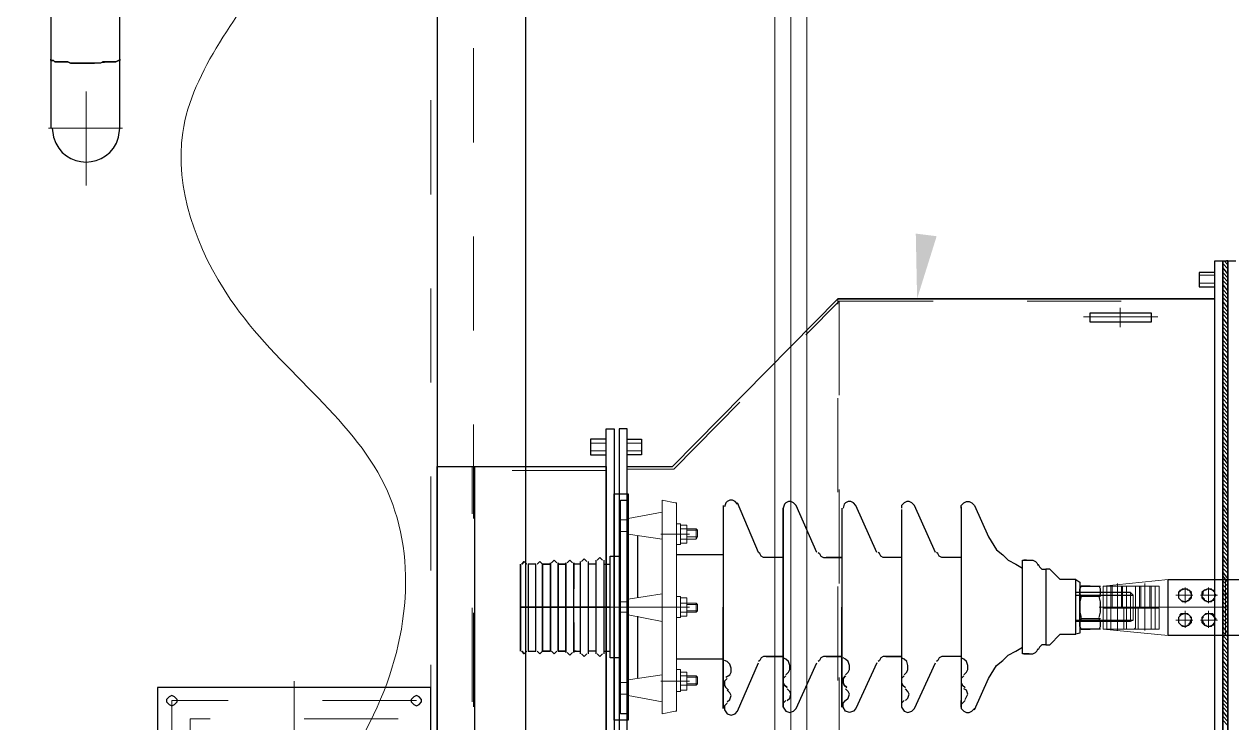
# Model space of a CAD drawing. Header units: metres. Extents: x 531759 to 532310, y 2675082 to 2675319.
# Drawn here: x 532025.128 to 532026.412, y 2675223.626 to 2675224.369 of the extents above; entities that cross this region are included whole.
import ezdxf

# ---------------------------------------------------------------- set-up
doc = ezdxf.new("R2010")
doc.units = ezdxf.units.M
doc.header["$MEASUREMENT"] = 0
doc.linetypes.add('CENTER2', pattern=[1.125, 0.75, -0.125, 0.125, -0.125])
doc.linetypes.add('PDF_IMPORT', pattern=[1, 0.8, -0.2])
doc.layers.add('IDT', color=7, linetype='Continuous')

# ---------------------------------------------------------------- blocks, each defined once
blk = doc.blocks.new('IDT')
at = {"layer": 'IDT', "color": 0, "lineweight": 25}
for p, q in [((15.2701, 9.6603), (15.2701, 14.3091)), ((15.3642, 9.7654), (15.3642, 14.2039)), ((14.5232, 11.1416), (14.5232, 12.8277)), ((14.5232, 12.8277), (14.5232, 11.1416)), ((14.5288, 11.1416), (14.5288, 12.8277)), ((14.5288, 12.8277), (14.5288, 11.1416)), ((14.5371, 12.8277), (14.5371, 11.1416)), ((15.1622, 12.6507), (15.1622, 11.3201)), ((15.1705, 11.3201), (15.1705, 12.6507)), ((15.1761, 11.3201), (15.1761, 12.6507)), ((15.1844, 12.6507), (15.1844, 11.3201)), ((15.1844, 11.3602), (15.1844, 12.6105)), ((15.3241, 12.6105), (15.3241, 11.3602)), ((15.3642, 12.6105), (15.3642, 11.3602)), ((15.3711, 12.3754), (15.3711, 11.5953)), ((15.3711, 12.3754), (15.3711, 11.5953)), ((15.6616, 11.5953), (15.6616, 12.3754)), ((15.6616, 11.5953), (15.6616, 12.3754)), ((14.5232, 11.6354), (14.5288, 11.6299)), ((14.5232, 11.6313), (14.5288, 11.6257)), ((14.5232, 11.6271), (14.5288, 11.6202)), ((15.0516, 11.6244), (15.0474, 11.623)), ((15.0557, 11.623), (15.0516, 11.6244)), ((15.1609, 11.3892), (15.1609, 11.6299)), ((15.1609, 11.6299), (15.1761, 11.6299)), ((15.1761, 11.6299), (15.1761, 11.3892)), ((14.5232, 11.6216), (14.5288, 11.6161)), ((14.5232, 11.6174), (14.5288, 11.6119)), ((14.5232, 11.6133), (14.5288, 11.6078)), ((14.7929, 11.6188), (14.7777, 11.5856)), ((14.7957, 11.6202), (14.7929, 11.6174)), ((14.7985, 11.6216), (14.7957, 11.6202)), ((14.8012, 11.6216), (14.7985, 11.6216)), ((14.804, 11.6202), (14.8012, 11.6216)), ((14.8026, 11.6091), (14.8068, 11.6133)), ((14.8068, 11.6174), (14.804, 11.6202)), ((14.8068, 11.6147), (14.8068, 11.6174)), ((14.8068, 11.5096), (14.8068, 11.6161)), ((14.8068, 11.6161), (14.8068, 11.6091)), ((14.8068, 11.6133), (14.8068, 11.6147)), ((14.8566, 11.6174), (14.8344, 11.569)), ((14.8593, 11.6202), (14.8566, 11.6174)), ((14.8635, 11.6216), (14.8593, 11.6202)), ((14.8676, 11.6202), (14.8635, 11.6216)), ((14.8704, 11.6161), (14.8676, 11.6202)), ((14.8676, 11.6091), (14.8704, 11.6119)), ((14.8704, 11.6119), (14.8704, 11.6161)), ((14.8704, 11.5096), (14.8704, 11.6147)), ((14.8967, 11.569), (14.9188, 11.6174)), ((14.9188, 11.6174), (14.9216, 11.6202)), ((14.9216, 11.6202), (14.9257, 11.6216)), ((14.9257, 11.6216), (14.9299, 11.6202)), ((14.9299, 11.6202), (14.9326, 11.6161)), ((14.9326, 11.6119), (14.9299, 11.6091)), ((14.9326, 11.6161), (14.9326, 11.6119)), ((14.934, 11.5096), (14.934, 11.6161)), ((14.934, 11.6161), (14.934, 11.5096)), ((14.9824, 11.6174), (14.9603, 11.569)), ((14.9852, 11.6202), (14.9824, 11.6174)), ((14.9893, 11.6216), (14.9852, 11.6202)), ((14.9935, 11.6202), (14.9893, 11.6216)), ((14.9963, 11.6161), (14.9935, 11.6202)), ((14.9935, 11.6091), (14.9963, 11.6119)), ((14.9963, 11.5096), (14.9963, 11.6161)), ((14.9963, 11.6161), (14.9963, 11.5096)), ((14.9963, 11.6119), (14.9963, 11.6161)), ((15.0447, 11.6202), (15.0225, 11.569)), ((15.0474, 11.623), (15.0447, 11.6202)), ((15.0557, 11.6105), (15.053, 11.6078)), ((15.0585, 11.6188), (15.0557, 11.623)), ((15.0557, 11.6119), (15.0585, 11.6147)), ((15.0585, 11.6147), (15.0585, 11.6188)), ((15.0599, 11.5096), (15.0599, 11.6174)), ((15.0599, 11.6174), (15.0599, 11.5096)), ((15.1609, 11.3961), (15.1609, 11.623)), ((15.1609, 11.623), (15.1692, 11.623)), ((15.1692, 11.623), (15.1692, 11.3961)), ((15.3835, 11.6133), (15.3808, 11.6105)), ((15.3835, 11.6133), (15.3808, 11.6105)), ((15.3808, 11.6105), (15.3808, 11.6078)), ((15.3808, 11.6105), (15.3808, 11.6078)), ((15.3863, 11.6147), (15.3835, 11.6133)), ((15.3863, 11.6147), (15.3835, 11.6133)), ((15.3891, 11.6133), (15.3863, 11.6147)), ((15.3891, 11.6133), (15.3863, 11.6147)), ((15.3918, 11.6105), (15.3891, 11.6133)), ((15.3918, 11.6105), (15.3891, 11.6133)), ((15.3918, 11.6078), (15.3918, 11.6105)), ((15.3918, 11.6078), (15.3918, 11.6105)), ((15.6436, 11.6133), (15.6408, 11.6105)), ((15.6436, 11.6133), (15.6408, 11.6105)), ((15.6408, 11.6105), (15.6408, 11.6078)), ((15.6408, 11.6105), (15.6408, 11.6078)), ((15.6463, 11.6147), (15.6436, 11.6133)), ((15.6463, 11.6147), (15.6436, 11.6133)), ((15.6491, 11.6133), (15.6463, 11.6147)), ((15.6491, 11.6133), (15.6463, 11.6147)), ((15.6519, 11.6105), (15.6491, 11.6133)), ((15.6519, 11.6105), (15.6491, 11.6133)), ((15.6519, 11.6078), (15.6519, 11.6105)), ((15.6519, 11.6078), (15.6519, 11.6105)), ((14.5232, 11.6091), (14.5288, 11.6022)), ((14.5232, 11.6036), (14.5288, 11.5981)), ((14.5232, 11.5995), (14.5288, 11.5939)), ((14.8012, 11.605), (14.7999, 11.6022)), ((14.7999, 11.6022), (14.8012, 11.5981)), ((14.8026, 11.6078), (14.8012, 11.605)), ((14.8012, 11.5981), (14.804, 11.5967)), ((14.8635, 11.6064), (14.8621, 11.6022)), ((14.8621, 11.6022), (14.8635, 11.5995)), ((14.8662, 11.6091), (14.8635, 11.6064)), ((14.8635, 11.5995), (14.8662, 11.5967)), ((14.8662, 11.6078), (14.8662, 11.6078)), ((14.9271, 11.6064), (14.9257, 11.6022)), ((14.9257, 11.6022), (14.9271, 11.5995)), ((14.9299, 11.6091), (14.9271, 11.6064)), ((14.9271, 11.5995), (14.9299, 11.5967)), ((14.9893, 11.6064), (14.988, 11.6022)), ((14.988, 11.6022), (14.9893, 11.5995)), ((14.9921, 11.6091), (14.9893, 11.6064)), ((14.9893, 11.5995), (14.9921, 11.5967)), ((15.053, 11.6078), (15.0516, 11.6036)), ((15.0516, 11.6036), (15.053, 11.6008)), ((15.053, 11.6008), (15.0557, 11.5981)), ((15.0544, 11.5981), (15.0571, 11.5953)), ((15.0571, 11.5953), (15.0544, 11.5981)), ((15.3808, 11.6078), (15.3835, 11.605)), ((15.3808, 11.6078), (15.3835, 11.605)), ((15.3835, 11.605), (15.3863, 11.6036)), ((15.3835, 11.605), (15.3863, 11.6036)), ((15.3863, 11.6036), (15.3891, 11.605)), ((15.3863, 11.6036), (15.3891, 11.605)), ((15.3891, 11.605), (15.3918, 11.6078)), ((15.3891, 11.605), (15.3918, 11.6078)), ((15.6408, 11.6078), (15.6436, 11.605)), ((15.6408, 11.6078), (15.6436, 11.605)), ((15.6436, 11.605), (15.6463, 11.6036)), ((15.6436, 11.605), (15.6463, 11.6036)), ((15.6463, 11.6036), (15.6491, 11.605)), ((15.6463, 11.6036), (15.6491, 11.605)), ((15.6491, 11.605), (15.6519, 11.6078)), ((15.6491, 11.605), (15.6519, 11.6078)), ((14.5232, 11.5953), (14.5288, 11.5898)), ((14.5232, 11.5912), (14.5288, 11.5842)), ((14.5232, 11.5856), (14.5288, 11.5801)), ((14.7777, 11.5856), (14.7694, 11.5718)), ((14.8054, 11.5925), (14.8026, 11.5953)), ((14.804, 11.5829), (14.8068, 11.5856)), ((14.8068, 11.5898), (14.8054, 11.5925)), ((14.8068, 11.5856), (14.8068, 11.5898)), ((14.869, 11.5925), (14.8662, 11.5953)), ((14.8676, 11.5829), (14.8704, 11.5856)), ((14.8704, 11.5898), (14.869, 11.5925)), ((14.8704, 11.5856), (14.8704, 11.5898)), ((14.9285, 11.5953), (14.9313, 11.5925)), ((14.9313, 11.5925), (14.9285, 11.5953)), ((14.9326, 11.5856), (14.9299, 11.5829)), ((14.9299, 11.5829), (14.9326, 11.5856)), ((14.9313, 11.5925), (14.9326, 11.5898)), ((14.9326, 11.5898), (14.9313, 11.5925)), ((14.9326, 11.5898), (14.9326, 11.5856)), ((14.9326, 11.5856), (14.9326, 11.5898)), ((14.9921, 11.5953), (14.9949, 11.5925)), ((14.9949, 11.5925), (14.9921, 11.5953)), ((14.9963, 11.5856), (14.9935, 11.5829)), ((14.9935, 11.5829), (14.9963, 11.5856)), ((14.9949, 11.5925), (14.9963, 11.5898)), ((14.9963, 11.5898), (14.9949, 11.5925)), ((14.9963, 11.5898), (14.9963, 11.5856)), ((14.9963, 11.5856), (14.9963, 11.5898)), ((15.0585, 11.5884), (15.0557, 11.5856)), ((15.0557, 11.5856), (15.0585, 11.5884)), ((15.0571, 11.5953), (15.0585, 11.5925)), ((15.0585, 11.5925), (15.0571, 11.5953)), ((15.0585, 11.5925), (15.0585, 11.5884)), ((15.0585, 11.5884), (15.0585, 11.5925)), ((15.1512, 11.5192), (15.1512, 11.5856)), ((15.3711, 11.5953), (15.6616, 11.5953)), ((15.3711, 11.5953), (15.6616, 11.5953)), ((14.5232, 11.5815), (14.5288, 11.5759)), ((14.5232, 11.5773), (14.5288, 11.5718)), ((14.5232, 11.5732), (14.5288, 11.5663)), ((14.8012, 11.5787), (14.7999, 11.5759)), ((14.7999, 11.5759), (14.7999, 11.5718)), ((14.804, 11.5815), (14.8012, 11.5787)), ((14.8649, 11.5787), (14.8635, 11.5759)), ((14.8635, 11.5759), (14.8635, 11.5718)), ((14.8676, 11.5815), (14.8649, 11.5787)), ((14.9271, 11.5787), (14.9257, 11.5759)), ((14.9257, 11.5759), (14.9257, 11.5718)), ((14.9299, 11.5815), (14.9271, 11.5787)), ((14.9907, 11.5787), (14.9893, 11.5759)), ((14.9893, 11.5759), (14.9893, 11.5718)), ((14.9935, 11.5815), (14.9907, 11.5787)), ((15.053, 11.5815), (15.0516, 11.5787)), ((15.0516, 11.5787), (15.0516, 11.5746)), ((15.0516, 11.5746), (15.053, 11.5704)), ((15.0571, 11.5842), (15.053, 11.5815)), ((14.5232, 11.5676), (14.5288, 11.5621)), ((14.5232, 11.5635), (14.5288, 11.558)), ((14.5232, 11.5594), (14.5288, 11.5538)), ((14.7307, 11.5594), (14.7279, 11.558)), ((14.7321, 11.5594), (14.7307, 11.5594)), ((14.7335, 11.5594), (14.7321, 11.5594)), ((14.7404, 11.5594), (14.7335, 11.5594)), ((14.7348, 11.5594), (14.7418, 11.5594)), ((14.7418, 11.5594), (14.7418, 11.4598)), ((14.757, 11.5607), (14.7487, 11.5566)), ((14.7625, 11.5663), (14.757, 11.5607)), ((14.7694, 11.5718), (14.7625, 11.5663)), ((14.7999, 11.5718), (14.8012, 11.5676)), ((14.8012, 11.5676), (14.804, 11.5649)), ((14.804, 11.5649), (14.8068, 11.5635)), ((14.8068, 11.5621), (14.8247, 11.5621)), ((14.8247, 11.5621), (14.8275, 11.5621)), ((14.8275, 11.5621), (14.8303, 11.5635)), ((14.8303, 11.5635), (14.8317, 11.5663)), ((14.8317, 11.5663), (14.833, 11.5676)), ((14.8635, 11.5718), (14.8649, 11.5676)), ((14.8649, 11.5676), (14.8676, 11.5649)), ((14.8676, 11.5649), (14.8704, 11.5635)), ((14.887, 11.5621), (14.8704, 11.5621)), ((14.8704, 11.5621), (14.887, 11.5621)), ((14.887, 11.5621), (14.8898, 11.5621)), ((14.8898, 11.5621), (14.8925, 11.5635)), ((14.8925, 11.5635), (14.8939, 11.5663)), ((14.8939, 11.5663), (14.8953, 11.5676)), ((14.9257, 11.5718), (14.9271, 11.5676)), ((14.9271, 11.5676), (14.9299, 11.5649)), ((14.9299, 11.5649), (14.9326, 11.5635)), ((14.9506, 11.5621), (14.934, 11.5621)), ((14.934, 11.5621), (14.9506, 11.5621)), ((14.9506, 11.5621), (14.9534, 11.5621)), ((14.9534, 11.5621), (14.9561, 11.5635)), ((14.9561, 11.5635), (14.9575, 11.5663)), ((14.9575, 11.5663), (14.9589, 11.5676)), ((14.9893, 11.5718), (14.9907, 11.5676)), ((14.9907, 11.5676), (14.9935, 11.5649)), ((14.9935, 11.5649), (14.9963, 11.5635)), ((15.0142, 11.5621), (14.9963, 11.5621)), ((14.9963, 11.5621), (15.0142, 11.5621)), ((15.0142, 11.5621), (15.017, 11.5621)), ((15.017, 11.5621), (15.0198, 11.5635)), ((15.0198, 11.5635), (15.0212, 11.5663)), ((15.0212, 11.5663), (15.0225, 11.5676)), ((15.053, 11.5704), (15.0557, 11.5676)), ((15.0557, 11.5676), (15.0585, 11.5663)), ((15.0599, 11.5649), (15.1097, 11.5649)), ((15.1692, 11.5635), (15.1802, 11.5635)), ((15.1802, 11.5635), (15.1802, 11.4556)), ((15.1871, 11.5096), (15.1871, 11.5594)), ((15.1913, 11.5621), (15.1885, 11.5594)), ((15.1941, 11.5594), (15.1913, 11.5621)), ((15.1954, 11.5096), (15.1954, 11.5594)), ((15.2037, 11.5096), (15.2037, 11.5594)), ((15.2079, 11.5621), (15.2051, 11.5594)), ((15.2106, 11.5594), (15.2079, 11.5621)), ((15.212, 11.5096), (15.212, 11.5594)), ((15.2203, 11.558), (15.2231, 11.5607)), ((15.2231, 11.5607), (15.2203, 11.558)), ((15.2231, 11.5607), (15.2259, 11.558)), ((15.2259, 11.558), (15.2231, 11.5607)), ((15.2369, 11.5566), (15.2397, 11.5594)), ((15.2397, 11.5594), (15.2369, 11.5566)), ((15.2397, 11.5594), (15.2425, 11.5566)), ((15.2425, 11.5566), (15.2397, 11.5594)), ((15.2521, 11.5566), (15.2549, 11.5594)), ((15.2549, 11.5594), (15.2521, 11.5566)), ((15.2549, 11.5594), (15.2577, 11.5566)), ((15.2577, 11.5566), (15.2549, 11.5594)), ((15.2687, 11.5566), (15.2715, 11.5594)), ((15.2715, 11.5594), (15.2687, 11.5566)), ((15.2715, 11.5594), (15.2743, 11.5566)), ((15.2743, 11.5566), (15.2715, 11.5594)), ((14.5232, 11.5552), (14.5288, 11.5483)), ((14.5232, 11.5497), (14.5288, 11.5441)), ((14.7127, 11.5497), (14.7016, 11.5386)), ((14.7169, 11.5497), (14.7127, 11.5497)), ((14.7169, 11.4694), (14.7169, 11.5497)), ((14.7169, 11.5497), (14.7182, 11.5497)), ((14.7169, 11.5096), (14.7169, 11.5497)), ((14.7182, 11.5497), (14.721, 11.5497)), ((14.721, 11.5497), (14.7238, 11.5524)), ((14.7238, 11.5524), (14.7252, 11.5552)), ((14.7265, 11.5566), (14.7252, 11.5538)), ((14.7279, 11.558), (14.7265, 11.5566)), ((14.7487, 11.5566), (14.7418, 11.5524)), ((15.1871, 11.5566), (15.1802, 11.5566)), ((15.1954, 11.5566), (15.2037, 11.5566)), ((15.2189, 11.5566), (15.212, 11.5566)), ((15.2162, 11.5566), (15.2189, 11.5566)), ((15.2189, 11.5262), (15.2189, 11.558)), ((15.2189, 11.558), (15.2189, 11.5096)), ((15.2272, 11.5096), (15.2272, 11.558)), ((15.2272, 11.558), (15.2272, 11.5096)), ((15.2355, 11.5566), (15.2272, 11.5566)), ((15.2272, 11.5566), (15.2355, 11.5566)), ((15.2355, 11.5096), (15.2355, 11.5566)), ((15.2355, 11.5566), (15.2355, 11.5096)), ((15.2355, 11.5096), (15.2355, 11.5566)), ((15.2521, 11.5566), (15.2438, 11.5566)), ((15.2438, 11.5566), (15.2438, 11.5096)), ((15.2438, 11.5096), (15.2438, 11.5566)), ((15.2438, 11.5566), (15.2521, 11.5566)), ((15.2521, 11.5096), (15.2521, 11.5566)), ((15.2521, 11.5566), (15.2521, 11.5096)), ((15.2674, 11.5566), (15.2591, 11.5566)), ((15.2591, 11.5566), (15.2591, 11.5096)), ((15.2674, 11.5566), (15.2591, 11.5566)), ((15.2591, 11.5566), (15.2591, 11.5096)), ((15.2674, 11.5096), (15.2674, 11.5566)), ((15.2674, 11.5096), (15.2674, 11.5566)), ((15.2757, 11.5096), (15.2757, 11.5566)), ((15.2757, 11.5566), (15.2757, 11.4639)), ((15.2757, 11.4639), (15.2757, 11.5566)), ((15.2757, 11.5566), (15.2757, 11.5096)), ((14.4319, 11.54), (14.5868, 11.54)), ((14.5232, 11.5455), (14.5288, 11.54)), ((14.5232, 11.5414), (14.5288, 11.5358)), ((14.5232, 11.5372), (14.5288, 11.5303)), ((14.5868, 11.54), (14.5868, 11.4805)), ((14.6809, 11.5372), (14.6851, 11.5386)), ((14.6809, 11.5096), (14.6809, 11.5372)), ((14.7016, 11.5386), (14.6851, 11.5386)), ((14.6851, 11.5386), (14.6851, 11.5096)), ((14.5232, 11.5317), (14.5288, 11.5262)), ((14.5232, 11.5275), (14.5288, 11.522)), ((14.5232, 11.5234), (14.5288, 11.5179)), ((14.5398, 11.5289), (14.5371, 11.5262)), ((14.5371, 11.5262), (14.5371, 11.5206)), ((14.5371, 11.5206), (14.5398, 11.5179)), ((14.544, 11.5303), (14.5398, 11.5289)), ((14.5481, 11.5289), (14.544, 11.5303)), ((14.5509, 11.5262), (14.5481, 11.5289)), ((14.5481, 11.5179), (14.5509, 11.5206)), ((14.5509, 11.5206), (14.5509, 11.5262)), ((14.5647, 11.5289), (14.562, 11.5262)), ((14.562, 11.5262), (14.562, 11.5206)), ((14.562, 11.5206), (14.5647, 11.5179)), ((14.5689, 11.5303), (14.5647, 11.5289)), ((14.573, 11.5289), (14.5689, 11.5303)), ((14.5758, 11.5262), (14.573, 11.5289)), ((14.573, 11.5179), (14.5758, 11.5206)), ((14.5758, 11.5206), (14.5758, 11.5262)), ((14.6851, 11.5234), (14.6242, 11.5234)), ((14.627, 11.5248), (14.6851, 11.5248)), ((14.6588, 11.5331), (14.6795, 11.5331)), ((14.6602, 11.5331), (14.6588, 11.5303)), ((14.6588, 11.5303), (14.6588, 11.5248)), ((14.6588, 11.5248), (14.6602, 11.522)), ((14.6588, 11.522), (14.6698, 11.522)), ((14.6602, 11.5206), (14.6588, 11.5151)), ((14.6795, 11.5331), (14.6698, 11.5331)), ((14.6698, 11.522), (14.6795, 11.522)), ((14.6809, 11.5303), (14.6795, 11.5331)), ((14.6795, 11.5331), (14.6809, 11.5303)), ((14.6795, 11.5317), (14.6795, 11.5317)), ((14.6795, 11.522), (14.6809, 11.5248)), ((14.6809, 11.5248), (14.6795, 11.522)), ((14.6809, 11.5151), (14.6795, 11.5206)), ((14.6795, 11.5206), (14.6809, 11.5151)), ((14.6809, 11.5248), (14.6809, 11.5303)), ((14.6809, 11.5303), (14.6809, 11.5248)), ((14.6809, 11.5234), (14.6809, 11.5275)), ((14.6809, 11.5275), (14.6809, 11.493)), ((14.5232, 11.5192), (14.5288, 11.5123)), ((14.5232, 11.5137), (14.5288, 11.5082)), ((14.5232, 11.5096), (14.5288, 11.504)), ((14.5398, 11.5179), (14.544, 11.5165)), ((14.544, 11.5165), (14.5481, 11.5179)), ((14.5647, 11.5179), (14.5689, 11.5165)), ((14.5689, 11.5165), (14.573, 11.5179)), ((14.6588, 11.5151), (14.6588, 11.504)), ((14.6809, 11.504), (14.6809, 11.5151)), ((14.6809, 11.5151), (14.6809, 11.504)), ((14.6809, 11.4833), (14.6809, 11.5096)), ((14.6851, 11.5096), (14.6851, 11.4805)), ((14.7169, 11.4694), (14.7169, 11.5096)), ((14.8068, 11.4031), (14.8068, 11.5096)), ((14.8704, 11.4058), (14.8704, 11.5096)), ((14.934, 11.4044), (14.934, 11.5096)), ((14.9963, 11.5096), (14.9963, 11.4044)), ((14.9963, 11.4044), (14.9963, 11.5096)), ((15.0599, 11.4017), (15.0599, 11.5096)), ((15.2757, 11.5096), (15.1802, 11.5096)), ((15.1802, 11.5096), (15.2757, 11.5096)), ((15.1871, 11.4598), (15.1871, 11.5096)), ((15.1954, 11.4598), (15.1954, 11.5096)), ((15.2037, 11.4611), (15.2037, 11.5096)), ((15.212, 11.4611), (15.212, 11.5096)), ((15.2189, 11.5096), (15.2189, 11.4625)), ((15.2272, 11.5096), (15.2272, 11.4625)), ((15.2272, 11.4625), (15.2272, 11.5096)), ((15.2355, 11.4625), (15.2355, 11.5096)), ((15.2355, 11.5096), (15.2355, 11.4625)), ((15.2355, 11.4625), (15.2355, 11.5096)), ((15.2438, 11.5096), (15.2438, 11.4625)), ((15.2438, 11.4625), (15.2438, 11.5096)), ((15.2521, 11.5096), (15.2521, 11.4639)), ((15.2521, 11.4639), (15.2521, 11.5096)), ((15.2591, 11.5096), (15.2591, 11.4639)), ((15.2591, 11.5096), (15.2591, 11.4639)), ((15.2674, 11.4639), (15.2674, 11.5096)), ((15.2674, 11.4639), (15.2674, 11.5096)), ((14.5232, 11.5054), (14.5288, 11.4999)), ((14.5232, 11.5013), (14.5288, 11.4943)), ((14.5232, 11.4971), (14.5288, 11.4902)), ((14.5398, 11.5026), (14.5371, 11.4999)), ((14.5371, 11.4999), (14.5371, 11.4943)), ((14.544, 11.504), (14.5398, 11.5026)), ((14.5481, 11.5026), (14.544, 11.504)), ((14.5509, 11.4999), (14.5481, 11.5026)), ((14.5509, 11.4943), (14.5509, 11.4999)), ((14.5647, 11.5026), (14.562, 11.4999)), ((14.562, 11.4999), (14.562, 11.4943)), ((14.5689, 11.504), (14.5647, 11.5026)), ((14.573, 11.5026), (14.5689, 11.504)), ((14.5758, 11.4999), (14.573, 11.5026)), ((14.5758, 11.4943), (14.5758, 11.4999)), ((14.6851, 11.4971), (14.6242, 11.4971)), ((14.6588, 11.504), (14.6602, 11.4985)), ((14.6588, 11.4985), (14.6698, 11.4985)), ((14.6602, 11.4985), (14.6588, 11.4957)), ((14.6588, 11.4957), (14.6588, 11.4902)), ((14.6698, 11.4985), (14.6795, 11.4985)), ((14.6795, 11.4985), (14.6809, 11.504)), ((14.6809, 11.504), (14.6795, 11.4985)), ((14.6795, 11.4985), (14.6809, 11.4957)), ((14.6809, 11.4957), (14.6795, 11.4985)), ((14.6809, 11.4957), (14.6809, 11.4902)), ((14.6809, 11.4902), (14.6809, 11.4957)), ((14.6809, 11.4888), (14.6809, 11.4957)), ((15.1512, 11.4335), (15.1512, 11.4999)), ((14.5232, 11.4916), (14.5288, 11.486)), ((14.5232, 11.4874), (14.5288, 11.4819)), ((14.5232, 11.4833), (14.5288, 11.4764)), ((14.5371, 11.4943), (14.5398, 11.4916)), ((14.5398, 11.4916), (14.544, 11.4902)), ((14.544, 11.4902), (14.5481, 11.4916)), ((14.5481, 11.4916), (14.5509, 11.4943)), ((14.562, 11.4943), (14.5647, 11.4916)), ((14.5647, 11.4916), (14.5689, 11.4902)), ((14.5689, 11.4902), (14.573, 11.4916)), ((14.573, 11.4916), (14.5758, 11.4943)), ((14.627, 11.4943), (14.6851, 11.4943)), ((14.6588, 11.4902), (14.6602, 11.4874)), ((14.6795, 11.4874), (14.6588, 11.4874)), ((14.6698, 11.4874), (14.6795, 11.4874)), ((14.6809, 11.4902), (14.6795, 11.4874)), ((14.6795, 11.4874), (14.6809, 11.4902)), ((14.6851, 11.4805), (14.6809, 11.4833)), ((15.2189, 11.4625), (15.2189, 11.4902)), ((14.5868, 11.4805), (14.4319, 11.4805)), ((14.5232, 11.4791), (14.5288, 11.4722)), ((14.5232, 11.4736), (14.5288, 11.4681)), ((14.5232, 11.4694), (14.5288, 11.4639)), ((14.6851, 11.4805), (14.7016, 11.4805)), ((14.7016, 11.4805), (14.7127, 11.4694)), ((14.7127, 11.4694), (14.7169, 11.4694)), ((14.7182, 11.4694), (14.7169, 11.4694)), ((14.721, 11.4694), (14.7182, 11.4694)), ((14.7224, 11.4681), (14.721, 11.4694)), ((14.5232, 11.4653), (14.5288, 11.4584)), ((14.5232, 11.4611), (14.5288, 11.4542)), ((14.7238, 11.4667), (14.7224, 11.4681)), ((14.7252, 11.4639), (14.7238, 11.4667)), ((14.7265, 11.4625), (14.7252, 11.4653)), ((14.7279, 11.4611), (14.7265, 11.4625)), ((14.7307, 11.4598), (14.7279, 11.4611)), ((14.7321, 11.4598), (14.7307, 11.4598)), ((14.7335, 11.4598), (14.7321, 11.4598)), ((14.7404, 11.4598), (14.7335, 11.4598)), ((14.7418, 11.4598), (14.7348, 11.4598)), ((14.7376, 11.4598), (14.7404, 11.4598)), ((14.7487, 11.4639), (14.7418, 11.4681)), ((14.757, 11.4598), (14.7487, 11.4639)), ((14.7625, 11.4542), (14.757, 11.4598)), ((14.8068, 11.457), (14.8247, 11.457)), ((14.8247, 11.457), (14.8275, 11.457)), ((14.8275, 11.457), (14.8303, 11.4556)), ((14.8704, 11.457), (14.887, 11.457)), ((14.887, 11.457), (14.8898, 11.457)), ((14.8898, 11.457), (14.8925, 11.4556)), ((14.9506, 11.457), (14.934, 11.457)), ((14.934, 11.457), (14.9506, 11.457)), ((14.9534, 11.457), (14.9506, 11.457)), ((14.9561, 11.4556), (14.9534, 11.457)), ((14.9963, 11.457), (15.0142, 11.457)), ((15.0142, 11.457), (15.017, 11.457)), ((15.017, 11.457), (15.0198, 11.4556)), ((15.1871, 11.4639), (15.1802, 11.4639)), ((15.1885, 11.4598), (15.1913, 11.457)), ((15.1913, 11.457), (15.1941, 11.4598)), ((15.1954, 11.4639), (15.2037, 11.4639)), ((15.2051, 11.4611), (15.2079, 11.4584)), ((15.2079, 11.4584), (15.2106, 11.4611)), ((15.212, 11.4639), (15.2189, 11.4639)), ((15.2231, 11.4598), (15.2203, 11.4625)), ((15.2203, 11.4625), (15.2231, 11.4598)), ((15.2259, 11.4625), (15.2231, 11.4598)), ((15.2231, 11.4598), (15.2259, 11.4625)), ((15.2355, 11.4639), (15.2272, 11.4639)), ((15.2272, 11.4639), (15.2355, 11.4639)), ((15.2397, 11.4598), (15.2369, 11.4625)), ((15.2369, 11.4625), (15.2397, 11.4598)), ((15.2425, 11.4625), (15.2397, 11.4598)), ((15.2397, 11.4598), (15.2425, 11.4625)), ((15.2521, 11.4639), (15.2438, 11.4639)), ((15.2438, 11.4639), (15.2521, 11.4639)), ((15.2549, 11.4611), (15.2521, 11.4639)), ((15.2521, 11.4639), (15.2549, 11.4611)), ((15.2577, 11.4639), (15.2549, 11.4611)), ((15.2549, 11.4611), (15.2577, 11.4639)), ((15.2591, 11.4639), (15.2674, 11.4639)), ((15.2591, 11.4639), (15.2674, 11.4639)), ((15.2715, 11.4611), (15.2687, 11.4639)), ((15.2687, 11.4639), (15.2715, 11.4611)), ((15.2743, 11.4639), (15.2715, 11.4611)), ((15.2715, 11.4611), (15.2743, 11.4639)), ((14.5232, 11.4556), (14.5288, 11.4501)), ((14.5232, 11.4515), (14.5288, 11.4459)), ((14.5232, 11.4473), (14.5288, 11.4404)), ((14.7694, 11.4487), (14.7625, 11.4542)), ((14.7777, 11.4349), (14.7694, 11.4487)), ((14.8303, 11.4556), (14.8317, 11.4528)), ((14.8317, 11.4528), (14.833, 11.4515)), ((14.8344, 11.4515), (14.8566, 11.4017)), ((14.8925, 11.4556), (14.8939, 11.4528)), ((14.8939, 11.4528), (14.8953, 11.4515)), ((14.8967, 11.4515), (14.9188, 11.4017)), ((14.9575, 11.4528), (14.9561, 11.4556)), ((14.9589, 11.4515), (14.9575, 11.4528)), ((14.9603, 11.4515), (14.9824, 11.4017)), ((15.0198, 11.4556), (15.0212, 11.4528)), ((15.0212, 11.4528), (15.0225, 11.4515)), ((15.0225, 11.4515), (15.0447, 11.3989)), ((15.0599, 11.4542), (15.1097, 11.4542)), ((15.1802, 11.4556), (15.1692, 11.4556)), ((14.5232, 11.4432), (14.5288, 11.4362)), ((14.5232, 11.4376), (14.5288, 11.4321)), ((14.5232, 11.4335), (14.5288, 11.428)), ((14.7929, 11.4017), (14.7777, 11.4349)), ((14.5232, 11.4293), (14.5288, 11.4224)), ((14.5232, 11.4252), (14.5288, 11.4183)), ((14.5232, 11.4197), (14.5288, 11.4141)), ((14.5232, 11.4155), (14.5288, 11.41)), ((14.5232, 11.4114), (14.5288, 11.4044)), ((14.5232, 11.4072), (14.5288, 11.4003)), ((14.5232, 11.4017), (14.5288, 11.3961)), ((14.5232, 11.3975), (14.5288, 11.392)), ((14.5232, 11.3934), (14.5288, 11.3865)), ((14.7957, 11.3989), (14.7929, 11.4017)), ((14.7985, 11.3975), (14.7957, 11.3989)), ((14.8012, 11.3975), (14.7985, 11.3975)), ((14.804, 11.3989), (14.8012, 11.3975)), ((14.8068, 11.4017), (14.804, 11.3989)), ((14.8068, 11.4044), (14.8068, 11.4017)), ((14.8566, 11.4017), (14.8593, 11.3989)), ((14.8593, 11.3989), (14.8621, 11.3975)), ((14.8621, 11.3975), (14.8649, 11.3975)), ((14.8649, 11.3975), (14.8676, 11.3989)), ((14.8676, 11.3989), (14.8704, 11.4017)), ((14.8704, 11.4017), (14.8704, 11.4044)), ((14.9188, 11.4017), (14.9216, 11.3989)), ((14.9216, 11.3989), (14.9243, 11.3975)), ((14.9243, 11.3975), (14.9271, 11.3975)), ((14.9271, 11.3975), (14.9299, 11.3989)), ((14.9299, 11.3989), (14.9313, 11.4003)), ((14.9313, 11.4003), (14.9326, 11.4044)), ((14.9824, 11.4017), (14.9852, 11.3989)), ((14.9852, 11.3989), (14.988, 11.3975)), ((14.988, 11.3975), (14.9907, 11.3975)), ((14.9907, 11.3975), (14.9935, 11.3989)), ((14.9935, 11.3989), (14.9949, 11.4003)), ((14.9949, 11.4003), (14.9963, 11.4044)), ((15.0447, 11.4003), (15.0474, 11.3975)), ((15.0474, 11.3975), (15.0502, 11.3961)), ((15.0502, 11.3961), (15.053, 11.3961)), ((15.053, 11.3961), (15.0557, 11.3975)), ((15.0557, 11.3975), (15.0571, 11.3989)), ((15.0571, 11.3989), (15.0585, 11.4031)), ((15.1692, 11.3961), (15.1609, 11.3961)), ((14.5232, 11.3892), (14.5288, 11.3823)), ((14.5232, 11.3837), (14.5288, 11.3782)), ((14.5232, 11.3795), (14.5288, 11.374)), ((15.1761, 11.3892), (15.1609, 11.3892)), ((14.5232, 11.3754), (14.5288, 11.3685)), ((14.5232, 11.3712), (14.5288, 11.3643)), ((14.5232, 11.3657), (14.5288, 11.3602)), ((14.5232, 11.3616), (14.5288, 11.356)), ((14.5232, 11.3574), (14.5288, 11.3505)), ((15.1138, 11.3602), (14.9382, 11.1818)), ((15.1622, 11.3602), (15.1138, 11.3602)), ((15.3642, 11.3602), (15.1844, 11.3602)), ((14.5232, 11.3533), (14.5288, 11.3463)), ((14.5232, 11.3477), (14.5288, 11.3422)), ((14.5232, 11.3436), (14.5288, 11.338)), ((15.147, 11.3311), (15.147, 11.3477)), ((15.147, 11.3477), (15.1622, 11.3477)), ((15.1622, 11.3477), (15.1622, 11.3311)), ((15.201, 11.3477), (15.1844, 11.3477)), ((15.1844, 11.3477), (15.1844, 11.3311)), ((15.201, 11.3311), (15.201, 11.3477)), ((14.5232, 11.3394), (14.5288, 11.3339)), ((14.5232, 11.3353), (14.5288, 11.3284)), ((14.5232, 11.3297), (14.5288, 11.3242)), ((15.1622, 11.3311), (15.147, 11.3311)), ((15.1844, 11.3311), (15.201, 11.3311)), ((14.5232, 11.3256), (14.5288, 11.3201)), ((14.5232, 11.3214), (14.5288, 11.3159)), ((14.5232, 11.3173), (14.5288, 11.3104)), ((15.1622, 11.3201), (15.1705, 11.3201)), ((15.1844, 11.3201), (15.1761, 11.3201)), ((14.5232, 11.3118), (14.5288, 11.3062)), ((14.5232, 11.3076), (14.5288, 11.3021)), ((14.5232, 11.3035), (14.5288, 11.2979)), ((14.5232, 11.2993), (14.5288, 11.2924)), ((14.5232, 11.2938), (14.5288, 11.2883)), ((14.5232, 11.2896), (14.5288, 11.2841)), ((14.5232, 11.2855), (14.5288, 11.28)), ((14.5232, 11.2813), (14.5288, 11.2744)), ((14.5232, 11.2758), (14.5288, 11.2703)), ((14.5232, 11.2717), (14.5288, 11.2661)), ((14.5232, 11.2675), (14.5288, 11.262)), ((14.5232, 11.2634), (14.5288, 11.2564)), ((14.5232, 11.2578), (14.5288, 11.2523)), ((14.5232, 11.2537), (14.5288, 11.2481)), ((14.5232, 11.2495), (14.5288, 11.244)), ((14.5232, 11.2454), (14.5288, 11.2385)), ((14.5232, 11.2398), (14.5288, 11.2343)), ((14.5232, 11.2357), (14.5288, 11.2302)), ((14.5232, 11.2315), (14.5288, 11.226)), ((14.5232, 11.2274), (14.5288, 11.2205)), ((14.5232, 11.2219), (14.5288, 11.2163)), ((14.5232, 11.2177), (14.5288, 11.2122)), ((14.5232, 11.2136), (14.5288, 11.208)), ((14.5232, 11.2094), (14.5288, 11.2025)), ((14.5232, 11.2039), (14.5288, 11.1983)), ((14.5232, 11.1997), (14.5288, 11.1942)), ((14.6048, 11.197), (14.6048, 11.2066)), ((14.6048, 11.2066), (14.6698, 11.2066)), ((14.6698, 11.2066), (14.6698, 11.197)), ((14.5232, 11.1956), (14.5288, 11.19)), ((14.5232, 11.1914), (14.5288, 11.1845)), ((14.6698, 11.197), (14.6048, 11.197)), ((14.5232, 11.1859), (14.5288, 11.1804)), ((14.5232, 11.1818), (14.5288, 11.1762)), ((14.5232, 11.1776), (14.5288, 11.1721)), ((14.9382, 11.1818), (14.5371, 11.1818)), ((14.5371, 11.1818), (14.9382, 11.1818)), ((14.5232, 11.1735), (14.5288, 11.1665)), ((14.5232, 11.1679), (14.5288, 11.1624)), ((14.5232, 11.1638), (14.5288, 11.1582)), ((14.5537, 11.1693), (14.5371, 11.1693)), ((14.5371, 11.1693), (14.5371, 11.1541)), ((14.5537, 11.1541), (14.5537, 11.1693)), ((14.5232, 11.1596), (14.5288, 11.1541)), ((14.5232, 11.1555), (14.5288, 11.1486)), ((14.5232, 11.1499), (14.5288, 11.1444)), ((14.5371, 11.1541), (14.5537, 11.1541)), ((14.5232, 11.1416), (14.5149, 11.1416)), ((14.5232, 11.1458), (14.5274, 11.1416)), ((14.5232, 11.1416), (14.5246, 11.1416)), ((14.5288, 11.1416), (14.5232, 11.1416)), ((14.5371, 11.1416), (14.5288, 11.1416)), ((15.703, 11.0102), (15.7017, 11.0006)), ((15.7736, 11.0006), (15.7722, 11.0102)), ((15.7017, 11.0006), (15.7017, 10.9273)), ((15.775, 10.8678), (15.775, 11.0006)), ((15.7058, 10.93), (15.703, 10.9286)), ((15.703, 10.9286), (15.7058, 10.93)), ((15.7058, 10.93), (15.7196, 10.93)), ((15.7196, 10.93), (15.7224, 10.9314)), ((15.7224, 10.9314), (15.7376, 10.9314)), ((15.7376, 10.9314), (15.7542, 10.9314)), ((15.7542, 10.9314), (15.7376, 10.9314)), ((15.7542, 10.9314), (15.757, 10.93)), ((15.757, 10.93), (15.7542, 10.9314)), ((15.757, 10.93), (15.7708, 10.93)), ((15.7708, 10.93), (15.757, 10.93)), ((15.7708, 10.93), (15.7722, 10.9286)), ((15.7722, 10.9286), (15.7708, 10.93)), ((15.703, 10.9286), (15.7017, 10.9286)), ((15.7017, 10.9286), (15.7017, 10.9273)), ((15.7017, 10.9273), (15.7017, 10.9286)), ((15.7017, 10.9286), (15.703, 10.9286)), ((15.7017, 10.9273), (15.7017, 10.8678)), ((15.7722, 10.9286), (15.775, 10.9286)), ((15.775, 10.9286), (15.7722, 10.9286)), ((15.775, 10.9286), (15.775, 10.9273)), ((15.775, 10.9273), (15.775, 10.9286))]:
    blk.add_line(p, q, dxfattribs=at)
at = {"layer": 'IDT', "color": 0, "linetype": 'PDF_IMPORT', "lineweight": 13, "ltscale": 0.113333}
blk.add_line((15.3254, 9.7156), (15.3254, 14.2537), dxfattribs=at)
at = {"layer": 'IDT', "color": 0, "lineweight": 0}
for p, q in [((14.971, 14.2302), (14.971, 10.3606)), ((14.971, 14.2302), (14.971, 10.3606)), ((15.005, 13.1036), (15.005, 10.3606)), ((15.005, 13.1036), (15.005, 10.3606)), ((14.627, 11.5248), (14.6242, 11.5234)), ((14.6242, 11.5234), (14.6242, 11.4971)), ((14.627, 11.4943), (14.627, 11.5248)), ((14.656, 11.5303), (14.656, 11.4888)), ((14.6242, 11.4971), (14.627, 11.4943))]:
    blk.add_line(p, q, dxfattribs=at)
at = {"layer": 'IDT', "color": 0, "linetype": 'CENTER2', "lineweight": 0, "ltscale": 500}
blk.add_line((14.988, 14.2302), (14.988, 10.3606), dxfattribs=at)
blk.add_line((14.988, 14.2302), (14.988, 10.3606), dxfattribs=at)
at = {"layer": 'IDT', "color": 0, "linetype": 'PDF_IMPORT', "lineweight": 13, "ltscale": 0.0125}
for p, q in [((15.3711, 9.7709), (15.3711, 14.1984)), ((14.9368, 11.1845), (14.9368, 12.7848)), ((14.9382, 12.7876), (14.9382, 11.1818)), ((15.3268, 12.6105), (15.3268, 11.3602)), ((15.1124, 11.3629), (14.9368, 11.1845)), ((15.1622, 11.3629), (15.1124, 11.3629)), ((14.9368, 11.1845), (14.5371, 11.1845))]:
    blk.add_line(p, q, dxfattribs=at)
at = {"layer": 'IDT', "color": 0, "linetype": 'PDF_IMPORT', "lineweight": 13, "ltscale": 0.014167}
for p, q in [((15.3642, 11.3643), (15.3642, 12.605)), ((15.1844, 11.8581), (15.1844, 11.3643)), ((15.1844, 11.3643), (15.3642, 11.3643))]:
    blk.add_line(p, q, dxfattribs=at)
at = {"layer": 'IDT', "color": 0, "linetype": 'PDF_IMPORT', "lineweight": 13, "ltscale": 0.044167}
for p, q in [((15.5163, 11.5884), (15.5163, 12.3823)), ((15.5163, 12.3823), (15.5163, 11.5884))]:
    blk.add_line(p, q, dxfattribs=at)
at = {"layer": 'IDT', "color": 0, "linetype": 'PDF_IMPORT', "lineweight": 13, "ltscale": 0.038333}
for p, q in [((15.3863, 12.3602), (15.3863, 11.6091)), ((15.3863, 12.3602), (15.3863, 11.6091)), ((15.6463, 11.6091), (15.6463, 12.3602)), ((15.6463, 11.6091), (15.6463, 12.3602)), ((15.3863, 11.6091), (15.6463, 11.6091)), ((15.3863, 11.6091), (15.6463, 11.6091))]:
    blk.add_line(p, q, dxfattribs=at)
at = {"layer": 'IDT', "color": 0, "linetype": 'PDF_IMPORT', "lineweight": 13, "ltscale": 0.023333}
for p, q in [((15.4057, 12.3408), (15.4057, 11.6285)), ((15.627, 11.6285), (15.627, 12.3408)), ((15.4057, 11.6285), (15.627, 11.6285))]:
    blk.add_line(p, q, dxfattribs=at)
at = {"layer": 'IDT', "color": 0, "lineweight": 13}
for p, q in [((15.1097, 11.6188), (15.1097, 11.6202)), ((15.1097, 11.6202), (15.1111, 11.6202)), ((15.1097, 11.4017), (15.1097, 11.6188)), ((15.1111, 11.6202), (15.1249, 11.623)), ((15.1249, 11.623), (15.1249, 11.6202)), ((15.1249, 11.6202), (15.1249, 11.4003)), ((15.1249, 11.6105), (15.1609, 11.6036)), ((15.1055, 11.5981), (15.0986, 11.5981)), ((15.0986, 11.5981), (15.0986, 11.5925)), ((15.1097, 11.5995), (15.1055, 11.5995)), ((15.1055, 11.5995), (15.1055, 11.5759)), ((15.1055, 11.5925), (15.1055, 11.5981)), ((15.1097, 11.5759), (15.1097, 11.5995)), ((15.1609, 11.6036), (15.1609, 11.587)), ((15.1609, 11.6022), (15.1705, 11.6022)), ((15.1609, 11.5898), (15.1609, 11.6022)), ((15.1705, 11.6022), (15.1705, 11.5898)), ((15.0875, 11.5912), (15.0889, 11.5925)), ((15.0875, 11.5842), (15.0875, 11.5912)), ((15.0875, 11.5912), (15.0986, 11.5912)), ((15.0889, 11.5829), (15.0889, 11.5925)), ((15.0889, 11.5925), (15.0986, 11.5925)), ((15.1263, 11.5884), (15.0958, 11.5884)), ((15.0986, 11.5801), (15.0986, 11.5953)), ((15.0986, 11.5925), (15.0986, 11.5829)), ((15.0986, 11.5925), (15.1055, 11.5925)), ((15.1055, 11.5801), (15.1055, 11.5953)), ((15.1055, 11.5829), (15.1055, 11.5925)), ((15.1609, 11.587), (15.1249, 11.5815)), ((15.1705, 11.5898), (15.1609, 11.5898)), ((15.0875, 11.5842), (15.0889, 11.5829)), ((15.0986, 11.5842), (15.0875, 11.5842)), ((15.0986, 11.5829), (15.0889, 11.5829)), ((15.0986, 11.5829), (15.1055, 11.5829)), ((15.0986, 11.5787), (15.0986, 11.5829)), ((15.1055, 11.5787), (15.0986, 11.5787)), ((15.1055, 11.5829), (15.1055, 11.5787)), ((15.1055, 11.5759), (15.1097, 11.5759)), ((14.5343, 11.5234), (14.5523, 11.5234)), ((14.544, 11.5151), (14.544, 11.5317)), ((14.5606, 11.5234), (14.5772, 11.5234)), ((14.5689, 11.5151), (14.5689, 11.5317)), ((14.6588, 11.5331), (14.6698, 11.5331)), ((15.1097, 11.5206), (15.1055, 11.5206)), ((15.1055, 11.5206), (15.1055, 11.4985)), ((15.1097, 11.4985), (15.1097, 11.5206)), ((15.1249, 11.5248), (15.1609, 11.5179)), ((15.0875, 11.5137), (15.0889, 11.5151)), ((15.0875, 11.5068), (15.0875, 11.5137)), ((15.0875, 11.5137), (15.0986, 11.5137)), ((15.0889, 11.5054), (15.0889, 11.5151)), ((15.0889, 11.5151), (15.0986, 11.5151)), ((15.1263, 11.5096), (15.0958, 11.5096)), ((15.1055, 11.5192), (15.0986, 11.5192)), ((15.0986, 11.5192), (15.0986, 11.5151)), ((15.0986, 11.5026), (15.0986, 11.5165)), ((15.0986, 11.5151), (15.0986, 11.5054)), ((15.0986, 11.5151), (15.1055, 11.5151)), ((15.1055, 11.5151), (15.1055, 11.5192)), ((15.1055, 11.5026), (15.1055, 11.5165)), ((15.1055, 11.5054), (15.1055, 11.5151)), ((15.1055, 11.5096), (15.2591, 11.5096)), ((15.2591, 11.5096), (15.1055, 11.5096)), ((15.2674, 11.5096), (15.1138, 11.5096)), ((15.1609, 11.5179), (15.1609, 11.5013)), ((15.1609, 11.5151), (15.1705, 11.5151)), ((15.1609, 11.504), (15.1609, 11.5151)), ((15.1705, 11.5151), (15.1705, 11.504)), ((14.5343, 11.4971), (14.5523, 11.4971)), ((14.544, 11.4888), (14.544, 11.5054)), ((14.5606, 11.4971), (14.5772, 11.4971)), ((14.5689, 11.4888), (14.5689, 11.5054)), ((15.0875, 11.5068), (15.0889, 11.5054)), ((15.0986, 11.5068), (15.0875, 11.5068)), ((15.0986, 11.5054), (15.0889, 11.5054)), ((15.0986, 11.5054), (15.1055, 11.5054)), ((15.0986, 11.4999), (15.0986, 11.5054)), ((15.1055, 11.4999), (15.0986, 11.4999)), ((15.1055, 11.5054), (15.1055, 11.4999)), ((15.1055, 11.4985), (15.1097, 11.4985)), ((15.1609, 11.5013), (15.1249, 11.4957)), ((15.1705, 11.504), (15.1609, 11.504)), ((14.6698, 11.4874), (14.6588, 11.4874)), ((15.0875, 11.4349), (15.0889, 11.4376)), ((15.0875, 11.428), (15.0875, 11.4349)), ((15.0875, 11.4349), (15.0986, 11.4349)), ((15.0889, 11.4266), (15.0889, 11.4376)), ((15.0889, 11.4376), (15.0986, 11.4376)), ((15.1263, 11.4321), (15.0958, 11.4321)), ((15.1055, 11.4418), (15.0986, 11.4418)), ((15.0986, 11.4418), (15.0986, 11.4376)), ((15.0986, 11.4252), (15.0986, 11.439)), ((15.0986, 11.4376), (15.0986, 11.4266)), ((15.0986, 11.4376), (15.1055, 11.4376)), ((15.1097, 11.4432), (15.1055, 11.4432)), ((15.1055, 11.4432), (15.1055, 11.421)), ((15.1055, 11.4376), (15.1055, 11.4418)), ((15.1055, 11.4252), (15.1055, 11.439)), ((15.1055, 11.4266), (15.1055, 11.4376)), ((15.1097, 11.421), (15.1097, 11.4432)), ((15.1609, 11.4321), (15.1249, 11.4376)), ((15.1609, 11.4155), (15.1609, 11.4321)), ((15.0875, 11.428), (15.0889, 11.4266)), ((15.0986, 11.428), (15.0875, 11.428)), ((15.0986, 11.4266), (15.0889, 11.4266)), ((15.0986, 11.4266), (15.1055, 11.4266)), ((15.0986, 11.4224), (15.0986, 11.4266)), ((15.1055, 11.4224), (15.0986, 11.4224)), ((15.1055, 11.4266), (15.1055, 11.4224)), ((15.1055, 11.421), (15.1097, 11.421)), ((15.1609, 11.4293), (15.1705, 11.4293)), ((15.1609, 11.4169), (15.1609, 11.4293)), ((15.1705, 11.4293), (15.1705, 11.4169)), ((15.1249, 11.4086), (15.1609, 11.4155)), ((15.1705, 11.4169), (15.1609, 11.4169)), ((15.1097, 11.3989), (15.1097, 11.4017)), ((15.1111, 11.3989), (15.1097, 11.3989)), ((15.1249, 11.3961), (15.1111, 11.3989)), ((15.1249, 11.4003), (15.1249, 11.3961)), ((15.147, 11.3353), (15.147, 11.3436)), ((15.147, 11.3436), (15.1622, 11.3436)), ((15.1622, 11.3436), (15.1622, 11.3353)), ((15.201, 11.3436), (15.1844, 11.3436)), ((15.1844, 11.3436), (15.1844, 11.3353)), ((15.201, 11.3353), (15.201, 11.3436)), ((15.1622, 11.3353), (15.147, 11.3353)), ((15.1844, 11.3353), (15.201, 11.3353)), ((14.6768, 11.2011), (14.5979, 11.2011)), ((14.638, 11.1914), (14.638, 11.2122)), ((14.5537, 11.1652), (14.5371, 11.1652)), ((14.5371, 11.1652), (14.5371, 11.1569)), ((14.5537, 11.1569), (14.5537, 11.1652)), ((14.5371, 11.1569), (14.5537, 11.1569))]:
    blk.add_line(p, q, dxfattribs=at)
at = {"layer": 'IDT', "color": 0, "lineweight": 15}
for p, q in [((14.5868, 11.54), (14.526, 11.54)), ((14.526, 11.54), (14.526, 11.4805)), ((14.656, 11.5331), (14.5868, 11.54)), ((14.5868, 11.4805), (14.5868, 11.54)), ((14.5371, 11.5234), (14.5357, 11.522)), ((14.5357, 11.522), (14.5371, 11.5206)), ((14.5384, 11.5275), (14.5371, 11.5262)), ((14.5371, 11.5262), (14.5371, 11.5234)), ((14.5371, 11.5206), (14.5371, 11.5192)), ((14.5398, 11.5289), (14.5384, 11.5289)), ((14.5384, 11.5289), (14.5384, 11.5275)), ((14.5412, 11.5303), (14.5398, 11.5289)), ((14.5454, 11.5303), (14.5412, 11.5303)), ((14.5467, 11.5289), (14.5454, 11.5303)), ((14.5481, 11.5289), (14.5467, 11.5289)), ((14.5481, 11.5275), (14.5481, 11.5289)), ((14.5495, 11.5262), (14.5481, 11.5275)), ((14.5495, 11.5248), (14.5495, 11.5262)), ((14.5509, 11.5234), (14.5495, 11.5248)), ((14.5495, 11.5206), (14.5509, 11.522)), ((14.5495, 11.5192), (14.5495, 11.5206)), ((14.5509, 11.522), (14.5509, 11.5234)), ((14.5633, 11.5248), (14.562, 11.5234)), ((14.562, 11.5234), (14.562, 11.5206)), ((14.562, 11.5206), (14.5633, 11.5206)), ((14.5647, 11.5275), (14.5633, 11.5262)), ((14.5633, 11.5262), (14.5633, 11.5248)), ((14.5633, 11.5206), (14.5633, 11.5192)), ((14.5661, 11.5289), (14.5647, 11.5289)), ((14.5647, 11.5289), (14.5647, 11.5275)), ((14.5675, 11.5303), (14.5661, 11.5289)), ((14.5744, 11.5192), (14.5758, 11.5206)), ((14.5758, 11.5206), (14.5758, 11.5262)), ((14.5979, 11.5331), (14.5965, 11.5331)), ((14.5965, 11.5331), (14.5965, 11.5317)), ((14.5965, 11.5317), (14.5965, 11.5109)), ((14.656, 11.5331), (14.5979, 11.5331)), ((14.6007, 11.5317), (14.6007, 11.5331)), ((14.6007, 11.5109), (14.6007, 11.5317)), ((14.6048, 11.5109), (14.6048, 11.5331)), ((14.6187, 11.5109), (14.6187, 11.5331)), ((14.6214, 11.5317), (14.6228, 11.5331)), ((14.6214, 11.5109), (14.6214, 11.5317)), ((14.6311, 11.5331), (14.6297, 11.5331)), ((14.6311, 11.5109), (14.6311, 11.5331)), ((14.6339, 11.5109), (14.6339, 11.5331)), ((14.6477, 11.5109), (14.6477, 11.5331)), ((14.6519, 11.5331), (14.6519, 11.5317)), ((14.6519, 11.5317), (14.6519, 11.5109)), ((14.656, 11.5317), (14.656, 11.5331)), ((14.656, 11.5109), (14.656, 11.5317)), ((14.5371, 11.5192), (14.5398, 11.5165)), ((14.5398, 11.5165), (14.544, 11.5165)), ((14.544, 11.5165), (14.5467, 11.5165)), ((14.5467, 11.5165), (14.5495, 11.5192)), ((14.5633, 11.5192), (14.5661, 11.5165)), ((14.5661, 11.5165), (14.5689, 11.5165)), ((14.5689, 11.5165), (14.573, 11.5165)), ((14.573, 11.5165), (14.5744, 11.5179)), ((14.5744, 11.5179), (14.5744, 11.5192)), ((14.5965, 11.5109), (14.656, 11.5109)), ((14.656, 11.5096), (14.5965, 11.5096)), ((14.5965, 11.5096), (14.5965, 11.4888)), ((14.6007, 11.4874), (14.6007, 11.5096)), ((14.6048, 11.4874), (14.6048, 11.5096)), ((14.6062, 11.4874), (14.6062, 11.5096)), ((14.6159, 11.4874), (14.6159, 11.5096)), ((14.6173, 11.4874), (14.6173, 11.5096)), ((14.6214, 11.5096), (14.6214, 11.4874)), ((14.6311, 11.5096), (14.6311, 11.4888)), ((14.6353, 11.4874), (14.6353, 11.5096)), ((14.6366, 11.4874), (14.6366, 11.5096)), ((14.6463, 11.4874), (14.6463, 11.5096)), ((14.6477, 11.4874), (14.6477, 11.5096)), ((14.6519, 11.5109), (14.656, 11.5109)), ((14.6519, 11.4888), (14.6519, 11.5096)), ((14.656, 11.4888), (14.656, 11.5096)), ((14.5371, 11.4985), (14.5357, 11.4971)), ((14.5357, 11.4971), (14.5371, 11.4957)), ((14.5384, 11.5013), (14.5371, 11.4999)), ((14.5371, 11.4999), (14.5371, 11.4985)), ((14.5371, 11.4957), (14.5371, 11.493)), ((14.5398, 11.5026), (14.5384, 11.5026)), ((14.5384, 11.5026), (14.5384, 11.5013)), ((14.5412, 11.504), (14.5398, 11.5026)), ((14.5454, 11.504), (14.5412, 11.504)), ((14.5467, 11.5026), (14.5454, 11.504)), ((14.5481, 11.5026), (14.5467, 11.5026)), ((14.5481, 11.5013), (14.5481, 11.5026)), ((14.5509, 11.4985), (14.5481, 11.5013)), ((14.5495, 11.4957), (14.5509, 11.4971)), ((14.5495, 11.493), (14.5495, 11.4957)), ((14.5509, 11.4971), (14.5509, 11.4985)), ((14.5647, 11.5013), (14.562, 11.4985)), ((14.562, 11.4985), (14.562, 11.4957)), ((14.562, 11.4957), (14.5633, 11.4943)), ((14.5661, 11.5026), (14.5647, 11.5026)), ((14.5647, 11.5026), (14.5647, 11.5013)), ((14.5675, 11.504), (14.5661, 11.5026)), ((14.5716, 11.504), (14.5675, 11.504)), ((14.573, 11.5026), (14.5716, 11.504)), ((14.5744, 11.5013), (14.573, 11.5026)), ((14.5758, 11.4999), (14.5744, 11.5013)), ((14.5758, 11.4943), (14.5758, 11.4999)), ((14.5371, 11.493), (14.5384, 11.4916)), ((14.5384, 11.4916), (14.5398, 11.4916)), ((14.5398, 11.4916), (14.5412, 11.4902)), ((14.5412, 11.4902), (14.544, 11.4902)), ((14.544, 11.4902), (14.5454, 11.4902)), ((14.5454, 11.4902), (14.5467, 11.4916)), ((14.5467, 11.4916), (14.5481, 11.4916)), ((14.5481, 11.4916), (14.5495, 11.493)), ((14.5633, 11.4943), (14.5633, 11.493)), ((14.5633, 11.493), (14.5647, 11.4916)), ((14.5647, 11.4916), (14.5661, 11.4916)), ((14.5661, 11.4916), (14.5661, 11.4902)), ((14.5661, 11.4902), (14.5689, 11.4902)), ((14.5689, 11.4902), (14.5716, 11.4902)), ((14.5716, 11.4902), (14.573, 11.4916)), ((14.573, 11.4916), (14.5744, 11.4916)), ((14.5744, 11.493), (14.5758, 11.4943)), ((14.5744, 11.4916), (14.5744, 11.493)), ((14.5868, 11.4805), (14.656, 11.4874)), ((14.5965, 11.4888), (14.5965, 11.4874)), ((14.5965, 11.4874), (14.5979, 11.4874)), ((14.5979, 11.4874), (14.656, 11.4874)), ((14.6214, 11.4874), (14.6228, 11.4874)), ((14.6311, 11.4874), (14.6297, 11.4874)), ((14.6311, 11.4888), (14.6311, 11.4874)), ((14.6519, 11.4874), (14.6519, 11.4888)), ((14.656, 11.4874), (14.6519, 11.4874)), ((14.656, 11.4874), (14.656, 11.4888)), ((14.526, 11.4805), (14.5868, 11.4805))]:
    blk.add_line(p, q, dxfattribs=at)
at = {"layer": 'IDT', "color": 0, "lineweight": 5}
for p, q in [((14.6117, 11.4847), (14.6117, 11.5345)), ((14.6408, 11.4847), (14.6408, 11.5345)), ((14.5523, 11.5234), (14.5343, 11.5234)), ((14.544, 11.5317), (14.544, 11.5137)), ((14.5606, 11.5234), (14.5785, 11.5234)), ((14.5689, 11.5317), (14.5689, 11.5137)), ((14.5246, 11.5096), (14.6602, 11.5096)), ((14.5523, 11.4971), (14.5343, 11.4971)), ((14.544, 11.4888), (14.544, 11.5054)), ((14.5606, 11.4971), (14.5785, 11.4971)), ((14.5689, 11.4888), (14.5689, 11.5054))]:
    blk.add_line(p, q, dxfattribs=at)
at = {"layer": 'IDT', "color": 0, "linetype": 'PDF_IMPORT', "lineweight": 13, "ltscale": 0.095833}
blk.add_line((15.7376, 11.0614), (15.7376, 9.7543), dxfattribs=at)
at = {"layer": 'IDT', "color": 0, "lineweight": 9}
blk.add_line((15.6989, 11.0006), (15.7777, 11.0006), dxfattribs=at)
at = {"layer": 'IDT', "color": 0, "lineweight": 0}
blk.add_spline([(15.9622, 13.9988), (16.2237, 13.7751), (16.0971, 13.511), (16.0112, 13.5176), (15.9956, 12.8851), (16.0279, 12.771), (16.1984, 12.7333), (16.1828, 12.5752), (16.0214, 12.4272), (15.8468, 11.8315), (15.9096, 11.7335), (15.9466, 11.5207), (15.9523, 10.9905), (16.1984, 10.8351), (15.9041, 10.2526), (16.123, 9.8017), (15.9309, 9.6505), (15.5113, 9.8494), (15.4898, 10.1907), (15.4655, 10.3259), (15.5356, 10.817), (15.6348, 11.0052), (15.5842, 11.1823), (15.4202, 11.3797), (15.4358, 11.6324), (15.6243, 12.0136), (15.5513, 12.095), (15.5513, 12.5056), (15.4779, 13.1065), (15.5911, 13.5215), (15.817, 13.6998), (15.9392, 13.8645), (15.9154, 13.9551)], degree=3, dxfattribs=at)
blk.add_spline([(15.9622, 13.9988), (16.2237, 13.7751), (16.0971, 13.511), (16.0112, 13.5176), (15.9956, 12.8851), (16.0279, 12.771), (16.1984, 12.7333), (16.1828, 12.5752), (16.0214, 12.4272), (15.8468, 11.8315), (15.9096, 11.7335), (15.9466, 11.5207), (15.9523, 10.9905), (16.1984, 10.8351), (15.9041, 10.2526), (16.123, 9.8017), (15.9309, 9.6505), (15.5113, 9.8494), (15.4898, 10.1907), (15.4655, 10.3259), (15.5356, 10.817), (15.6348, 11.0052), (15.5842, 11.1823), (15.4202, 11.3797), (15.4358, 11.6324), (15.6243, 12.0136), (15.5513, 12.095), (15.5513, 12.5056), (15.4779, 13.1065), (15.5911, 13.5215), (15.817, 13.6998), (15.9392, 13.8645), (15.9154, 13.9551)], degree=3, dxfattribs=at)
at = {"layer": 'IDT', "color": 0, "lineweight": 15}
blk.add_open_spline([(14.5758, 11.5262), (14.5712, 11.5302), (14.5737, 11.5306), (14.5675, 11.5303)], degree=3, dxfattribs=at)
at = {"layer": 'IDT', "color": 0, "lineweight": 25}
for points in [[(15.7722, 11.0102), (15.7618, 11.0453), (15.7134, 11.0453), (15.703, 11.0102)], [(15.7376, 10.9314), (15.7234, 10.9323), (15.7195, 10.9292), (15.7058, 10.93)]]:
    blk.add_open_spline(points, degree=3, dxfattribs=at)
at = {"layer": 'IDT', "color": 0, "lineweight": 25, "transparency": 33554559}
blk.add_solid([(14.833, 11.1154), (14.8538, 11.1818), (14.8552, 11.1126)], dxfattribs=at)

msp = doc.modelspace()

# ---------------------------------------------------------------- block references
at = {"layer": 'IDT', "color": 8, "rotation": 180}
msp.add_blockref('IDT', (532040.9313, 2675235.2589), dxfattribs=at)

doc.saveas('drawing.dxf')
